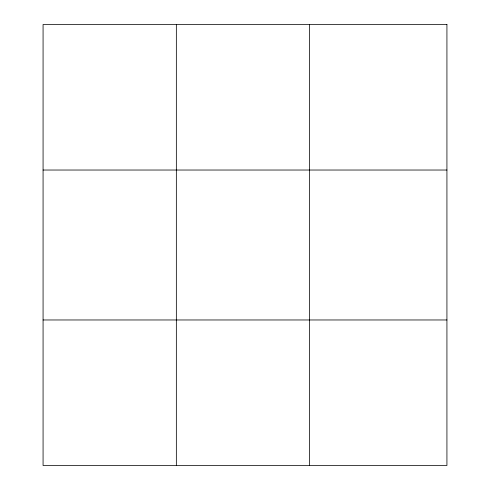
<?xml version="1.0" encoding="UTF-8"?>
<svg xmlns="http://www.w3.org/2000/svg" width="490" height="490" viewBox="0 0 490 490"><rect width="100%" height="100%" fill="white"/><g stroke="black" fill="none" stroke-linecap="round" stroke-linejoin="round"><path stroke-width="0.73" d="M176.345 465.5L176.345 24.5M309.619 465.5L309.619 24.5M43.071 170.03L446.929 170.03M43.071 319.97L446.929 319.97M446.929 24.5L446.929 465.5L43.071 465.5L43.071 24.5L446.929 24.5"/></g></svg>
